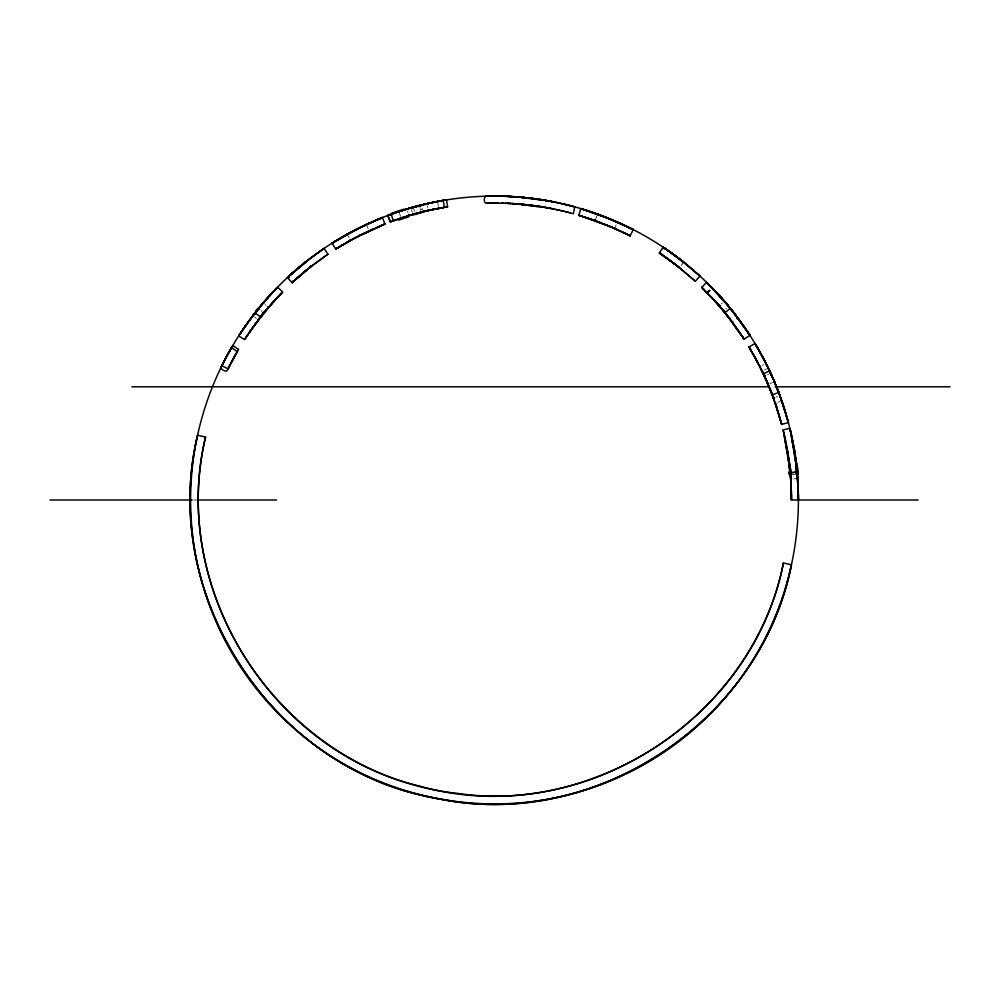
<?xml version="1.0" encoding="UTF-8"?>
<svg xmlns="http://www.w3.org/2000/svg" width="1000" height="1000" viewBox="0 0 1000 1000"><rect width="100%" height="100%" fill="white"/><g stroke="black" fill="none" stroke-linecap="round" stroke-linejoin="round"><path stroke-width="0.75" stroke-dasharray="5 3.75" d="M595.638 219.325L596.788 216.137M615.475 226.438L616.175 224.85M681.162 265.487L682.887 263.312M721.388 303.75L722.375 302.9M725.738 308.888L726.4 308.337M762.537 365.275L763.7 364.688M764.362 369.963L766.312 369.025M767.537 374.675L768.725 374.137M770.037 383.587L772.438 382.575M776.263 397.013L777.475 396.562M777.688 402.337L780.15 401.488M792.475 473.837L793.337 473.762M792.55 474.688L795.15 474.462M793.75 478.875L795.913 478.725M193.738 500L196.863 500M254.9 317.325L256.275 318.375M261.188 310.738L261.938 311.188M265.138 304.613L265.8 305.175M348.2 236.112L349.05 237.638M366.825 225.75L368.25 228.825M399.588 213.588L400.412 216.062M407.562 211.075L407.938 212.312M411.575 209.887L412.287 212.4M413.713 208.837L414.4 211.35M420.087 208.938L420.412 210.2M421.037 208.7L421.35 209.963M422.45 208.787L422.762 210.062M427.512 206.25L427.8 207.525M437.875 203.637L438.375 206.2"/><path stroke-width="1.5" d="M197.575 435.262C157.912 598.65 276.8 774.925 443.05 799.525C597.612 829.8 761.462 719.35 791.425 564.75L783.413 563C752.312 723.612 575.737 831.413 418.688 785.825C269.688 750 169.462 585.925 205.575 437.013L197.575 435.262C159.7 593.825 269.75 765.375 429.75 796.938C588.35 834.825 759.85 724.725 791.425 564.75M205.575 437.013C166.35 601.725 289.363 775.575 457.713 793.413C604.587 814.775 754.625 708.525 783.413 563M574.75 206.887L573.375 213.725L569.8 212.763M612.2 227.375L578.85 215.287L580.825 208.625L581.875 208.938M601.3 222.925L595.175 220.637L595.462 219.825M597.375 214.513L596.487 213.725M603.737 223.875L614.6 228.425L614.95 227.625M617.238 222.463L618.413 222.512M221.038 367.438C219.75 369 227.275 373.025 227.512 370.012M220.95 367.612L221.262 366.95M221.15 367.212L221.525 366.425M227.763 369.5L229 367M221.375 366.725L222.787 363.875M230.763 363.537L228.075 368.85L221.838 365.788L224.2 361.1M228.075 368.85L230.375 364.3M221.838 365.788L224.587 360.35M223.688 362.1L223.263 362.925L224.325 360.838M229.875 365.262L229.462 366.062L230.512 364.025M613.4 227.9L630.1 235.825L633.275 229.638L632.3 229.137M224.725 360.062L225.375 358.812M230.888 363.275L231.537 362.05M224.15 361.2L227.138 355.513M230.325 364.375L233.263 358.812M225.287 358.988L230.25 349.888M231.438 362.225L232.887 359.513M225.325 358.913L226.537 356.637M231.488 362.137L236.3 353.325M226.475 356.75L227.288 355.238M232.6 360.025L233.4 358.537M227.013 355.75L228.35 353.3M233.125 359.05L234.438 356.662M227.537 354.775L229.812 350.688M233.65 358.088L235.863 354.1M228.375 353.25L231.713 347.35M234.462 356.613L237.725 350.838M229.788 350.712L230.6 349.288M235.85 354.125L237.075 351.975M231.05 348.5L232.787 345.525L238.512 349.487M236.637 352.738L238.612 349.325M231.213 348.212L231.562 347.625L237.237 351.688M244.6 339.6L238.675 335.962M244.662 339.5L245.875 337.625M238.95 335.525L240.05 333.825M239.35 334.913L239.775 334.263M245.188 338.688L245.6 338.05M239.925 334.012L255.1 312.812A304.2 304.2 0 0 1 260.45 306.15L258.488 308.55L259.575 309.275M245.75 337.812L258.913 319.225M240.225 333.55L240.888 332.55M246.038 337.362L246.688 336.388M240.613 332.975L241.825 331.138M246.412 336.8L247.6 335M241.488 331.65L246.988 323.675M247.275 335.5L252.625 327.725M666.462 257.913L660.65 253.363M663.8 248.675L664.287 247.963L675.15 255.625M243.562 328.575L245.562 325.688M249.288 332.5L251.238 329.688M246.45 324.412L253.4 314.988M252.125 328.438L264.513 312.15M247.712 322.65L248.475 321.6M253.35 326.725L254.075 325.712M249.237 320.55L250.025 319.475M254.825 324.675L255.6 323.625M250.825 318.387L251.375 317.663M256.388 322.575L260.575 317.087A297.262 297.262 0 0 1 265.8 310.587L266.85 309.325M251.562 317.413L254.2 313.95M252.488 316.188L265.988 299.65A303.562 303.562 0 0 1 271.712 293.3A302.987 302.987 0 0 1 277.613 287.125L282.575 291.988A296.025 296.025 0 0 0 276.812 298.025L271.225 304.225A297.087 297.087 0 0 0 265.8 310.587L258.35 319.962M258.012 320.412L258.637 319.587M252.925 315.613L259.413 307.4M254.037 314.175L255.588 312.175L255.062 312.85M259.538 318.425L261.65 315.712M255.238 312.625L258.562 308.45M260.538 317.125L264.8 311.812M260.725 316.887L261.05 316.475A15.113 0.663 -51.2 0 1 262.587 314.65M255.675 312.062L256.2 311.4M683.487 262.575L671.725 253.125M256.725 310.738L257.25 310.087M262.162 315.075L262.675 314.425M258.312 308.762L268.45 296.875M263.888 312.925L266.188 310.113L265.625 310.8M259.637 307.125L260.512 306.075M265.3 311.2L265.863 310.512M266.475 309.788L273.625 301.525M264.225 312.5L282.575 291.988L276.812 298.025A296.675 296.675 0 0 0 271.225 304.225L265.8 310.587M260.988 305.512L261.525 304.862M260.812 305.725L277.613 287.125L265.988 299.65M267.6 308.438L268.45 307.438L267.462 306.588M262.562 303.625L263.163 302.925L263.825 303.488M269.35 295.887L277.613 287.125M274.5 300.55L282.575 291.988M660.4 253.725L677.862 266.425L695.337 281.275L700.037 276.15L684.45 262.787L668 250.5L670.4 252.188M721.55 298L706.6 282.362L701.75 287.337L716.35 302.625A23.775 1.475 49.8 0 1 717.75 304.288M707.237 292.825L709.712 290.387L707.237 292.825L707.688 293.3M297.875 277.475L292.113 282.7L287.375 277.613L293.275 272.262M302.825 273.188L292.113 282.7L303.788 272.387M299.325 267.062L287.375 277.613L289.525 275.625L288.375 276.688L289.25 277.65M292.113 282.7L294.212 280.763L293.087 281.8L292.5 281.163M287.375 277.613L302.863 264.137M288.375 276.688L307.013 261.375M293.087 281.8L298.562 276.863M290.6 274.65L293.9 271.712M295.262 279.812L311.038 266.5L310.5 265.812M291.7 273.663L307.45 260.487L324.05 248.4L327.95 254.163L311.725 265.963L296.337 278.837M299.05 276.438L307.587 269.262M295.113 270.65L302.038 264.812M299.675 275.9L306.438 270.188M712.775 298.675L710.612 296.363L719.425 305.462M724.025 301.475L722.938 299.587M295.675 270.163L303.212 263.863M720.55 305.438L719.562 306.288L701.75 287.337L706.237 291.8M724.5 302.038L722.65 299.25A26.15 2.087 50.3 0 1 724.262 300.938A29.425 2.788 50.5 0 1 725.888 302.787M300.55 266.038L306.75 261.038M722.7 309.988L723.388 310.825L724.137 310.363M728.413 306.675L731.838 310.2A18.9 1.125 52.3 0 1 732.712 311.288A20.787 1.3 52.4 0 1 733.6 312.387A21.15 1.4 52.4 0 1 734.45 313.463A19.5 1.363 52.4 0 1 735.25 314.513M307.238 269.538L305.025 271.35L311.038 266.5M748.475 333.125L749.938 335.363L744.1 339.125L724.925 312.7L730.312 308.312L731.625 309.938M303.012 264.012L304.387 262.913M307.387 269.413L308.738 268.337M304.25 263.012L305.562 261.962M308.6 268.438L309.887 267.413M305.15 262.3L324.05 248.4M309.475 267.738L327.95 254.163M739.762 332.587L729.725 318.762L730.413 318.238M734.55 315.062L735.238 314.525L733.8 312.675M728.325 316.962L732.15 321.95L732.837 321.425M736.663 318.562L737.55 317.575M348.65 241.337L335.737 249.05L332.025 243.175L332.95 242.587M336.65 248.475L335.513 248.688M363.812 225.637L332.025 243.175L348.325 233.562M332.025 243.175L356.613 229.188L382.388 217.537L384.95 224L358.6 235.975M383.95 224.4L384.95 224L359.762 235.375L335.737 249.05L353.638 238.588L370.15 230.35M333.888 242.013L334.825 241.425M337.562 247.913L338.475 247.35M335.763 240.85L339.525 238.588M339.387 246.788L343.062 244.562M768.25 384.95L760 367L749.025 347.038L754.975 343.462L755.713 344.688M343.325 236.375L353.038 231.038M346.775 242.4L351.662 239.662M349.575 240.812L356.275 237.188M349.5 232.925L367.238 224.037M352.812 239.037L384.95 224M355.412 229.8L382.388 217.537L381.362 217.95M755.938 359.2L759.812 366.637L760.6 366.25M765.638 363.713L767.85 367.225M766.587 381.075L762.4 370.9M767.487 368.45L768.138 367.788M365.025 225.062L382.388 217.537M765.562 375.588L764.375 376.125L766.012 379.75M770.3 373.413L770.938 373.762M368.237 223.575L370.238 222.662M371.125 229.9L373.075 229.013M374.263 220.9L378.312 219.188M377.013 227.288L380.962 225.613M763.913 375.125L768.438 384.263M773.637 382.062L774.663 382.25M379.325 218.775L380.35 218.35M381.962 225.2L382.95 224.8M771.762 392.463L767.812 383.913M777.425 390.262L774.212 381.2M769.938 389.025L772.225 394.888L778.725 392.425L777.138 388.325M390.375 214.488L387.7 215.487L390.637 221.812M387.738 215.475L390.188 221.975M388 215.375L389.113 214.963M390.425 221.887L392.762 221.025M390.725 221.775L391.512 221.475M389.425 214.85L390.462 214.462M391.825 221.363L392.837 221M774.625 397.612L773.4 398.062L767.325 382.75L767.588 383.387M779.525 395.825L780.987 398.625M390.163 214.575L391.25 214.175M392.55 221.1L393.6 220.725M391.35 214.137L393.212 220.863L398.45 219.013M393.212 220.863L406.163 216.5M391.875 213.95L392.388 213.775A22.2 0.7 -17.7 0 1 393.837 213.188M404.1 209.862L401.112 210.8A35.05 2.15 -15.6 0 0 398.875 211.537L390.838 214.325L396.213 212.438M393.113 213.512L399.1 211.462M395.412 220.062L401.275 218.062M777.4 409.75L775.638 403.05M781.388 401.062L781.45 399.938M398.4 211.7L401.112 210.8M400.6 218.287L400.825 217.3M400.6 210.975L406.662 209.075M402.738 217.587L408.663 215.725M402.15 210.475L403.713 209.975M404.35 217.062L405.85 216.588M404.725 209.662L411.425 207.675A15.163 0.775 -15.7 0 1 414.288 206.838L416.887 206.175M406.775 216.312L413.325 214.363A14.488 0.737 -15.7 0 1 416.15 213.525L420.95 212.3L420.737 211.462M404.862 209.625L407.85 208.725M406.912 216.262L409.825 215.387M406.012 209.275L409.725 208.162M408.025 215.925L412.537 214.587M408 208.675L409.35 208.275M409.975 215.338L411.3 214.95M409.812 208.137L410.975 207.8L411.213 208.637M410.087 208.062L411.662 207.613M412.188 207.463L410.737 207.875L423.013 204.625M414.075 214.15L412.663 214.55L420.913 212.312L412.013 214.737L412.887 214.488L412.65 213.65M411.275 207.725L414.5 206.825M415.737 213.688L413.325 214.363A17.562 1.087 -15.6 0 0 410.312 215.138M415.438 213.775L416.325 213.525M415.412 206.575L411.425 207.675A18.363 1.15 -15.6 0 0 408.363 208.475M413.625 207.062L429.787 203.075M416.938 206.163L413.363 207.587M418.713 212.887L414.988 213.45M415.763 206.475L417.575 206A20.062 1.375 -14.4 0 1 421.325 204.988A23.287 1.737 -14.5 0 1 425.037 204.088M417.562 213.188L431.262 209.862M777.825 411.075L781.65 424.375L788.375 422.6L788.012 421.238M417.8 205.938L418.762 205.688M418.113 205.863L419.188 205.588L419.438 206.412A26.55 1.212 -14.2 0 0 418.162 206.7M420.087 212.525L422.262 211.975M420.562 212.4L423.913 211.562L422.325 211.95M419.913 205.4L421.613 205.425M421.613 212.138L427.55 210.7M420.637 205.212L422.262 204.812M783.062 429.913L789.825 428.312M423.075 204.613L425.988 203.925M424.688 204.225L423.875 204.425L427.612 203.55M426.287 211L425.487 211.188L433.837 209.312M434.012 209.275L423.075 211.325M425.487 204.037L432.425 202.512M428.137 210.562L429.15 210.338M428 203.463L429.087 203.225M429.525 210.25L430.637 210M432.587 202.475L417.575 206A15.475 0.85 -14.4 0 0 415.462 206.475M430.312 202.95L430.988 202.812M431.788 209.75L432.438 209.613A33.013 1.887 -13.9 0 1 435.375 209.088M430.562 202.9L433.175 202.35M432.025 209.7L447.6 206.775L446.5 199.913L443.675 200.387M431.587 202.688L444.588 200.225M433.038 209.488L445.938 207.05M433.038 202.387L436.812 201.625M434.45 209.188L435.863 208.9M434.475 202.087L433.738 202.237L435.838 201.812M435.163 209.037L437.188 208.637M435.05 209.175A33.8 1.638 -13.5 0 1 437.725 208.637L438.125 208.45M437.788 201.438L436.337 201.725L442.962 200.5M437.663 208.538L439.588 208.175M437.7 201.462L438.338 201.337M438.913 201.225L440.662 200.912M440.075 208.075L441.9 207.75M439.862 201.05L441.138 200.825M441.112 207.887L442.075 207.712M441.737 200.712L442.65 200.562M442.95 207.562L443.738 207.425M443.425 207.475L444.137 207.35M441.975 200.675L444.8 200.188M444.837 207.237L445.737 207.087M444.237 200.287L446.5 199.913M445.387 207.138L447.6 206.775M790.438 470.725L791.25 489.025M796.488 470.125L797.4 475.438M790.85 481.138L790.175 472.575L797.1 471.938L794.4 450.9M796.375 473.488L797.262 473.738M796.438 474.35L797.312 474.275M791.575 479.025L790.713 479.087L790.55 476.975M488.8 196.15C483.45 193.425 482.688 204.325 487.113 203.137M487.1 203.15L488.525 203.113M488.925 203.1L489.85 203.088M488.363 196.163L489.738 196.137M489.25 196.15L490.775 196.125M489.375 203.1L490.863 203.075M490.25 196.125L496.05 196.1M490.337 203.075L496.012 203.05M491.337 196.112L500.175 196.15M491.413 203.062L503.413 203.188M131.9 386.8L768.9 386.8M775.138 386.8L950 386.8M50 500L192.175 500M198.425 500L276.55 500M918.138 500L791.45 500L791.312 490.85M495.3 196.1L498.45 196.125M495.387 203.05L496.763 203.062M496.875 203.062L498.363 203.075M500.075 196.15L507.863 196.4M501.763 196.188L503.525 196.238M501.587 203.137L510.475 203.487M505.35 196.3L510.85 196.537M505.2 203.25L507.55 203.337M508.113 196.412L508.888 196.438M507.8 203.35L508.55 203.388M508.45 196.425L509.338 196.462M508.125 203.363L509 203.412M509.137 196.45L511.238 196.562M508.8 203.4L512.812 203.612M510.288 196.513L513.488 196.7M509.925 203.45L519.312 204.088L518.325 204.013M511.112 196.562L513.237 196.675M512.762 196.65L519.9 197.162L518.888 197.087M512.35 203.588L513.837 203.688M513.112 196.675L518.413 197.05M512.688 203.612L519.663 204.125M514.225 196.737L517.888 197M513.775 203.675L517.35 203.938M515.05 196.8L515.988 196.863M514.587 203.738L515.5 203.8M517.537 196.975L520.25 197.2M519.325 197.113L522.35 197.387M518.75 204.05L521.712 204.3M519.513 197.138L528.375 198L521.213 197.275M518.925 204.062L523.975 204.525M520.95 197.25L522 197.35M520.337 204.175L527.6 204.9L520.6 204.2M521.675 197.325L523.875 197.525M523.038 197.45L524.075 197.55M522.375 204.363L523.4 204.462M523.5 197.488L524.675 197.6M525.138 197.65L526.2 197.763M524.425 204.562L525.475 204.675M525.85 197.725L529.462 198.125M525.125 204.638L529.8 205.162L527.45 204.887M528.225 197.975L530.625 198.263L529.412 198.113M531.812 198.4L530.55 198.25L543.55 200.087M530.962 205.3L529.725 205.15L542.438 206.95M531.65 198.388L532.987 198.55M530.8 205.275L532.112 205.45M533.837 198.663L532.75 198.525L536.013 198.95M532.95 205.55L531.875 205.413L535.062 205.837M534.163 198.7L535.325 198.863M533.263 205.6L534.4 205.75M534.938 198.8L538.138 199.25M534.012 205.7L537.15 206.137M536.487 199.013L539.862 199.513M535.525 205.9L538.825 206.375M537.087 199.1L540.225 199.562M536.112 205.987L539.188 206.438M539.175 199.4L541.538 199.762M538.162 206.275L540.462 206.637M540.825 199.65L541.763 199.8M539.763 206.525L540.688 206.663M542.25 199.875L541.25 199.725L545.775 200.463M541.163 206.737L540.188 206.588L548.575 208.012M544.4 200.225L543.212 200.037L547.85 200.825M543.275 207.087L542.112 206.9L544.487 207.288M546.812 200.637L545.062 200.338L548.337 200.912M545.612 207.488L543.913 207.2L547.1 207.75M547.513 200.763L548.188 200.888M546.312 207.613L546.962 207.725M547.962 200.837L552.812 201.75M546.75 207.688L547.587 207.838M547.725 200.8L549.837 201.188M547.788 207.875L550.487 208.375L548.45 208M549.425 201.112L550.513 201.312M548.175 207.938L549.237 208.137M549.712 201.163L555.5 202.288M551.462 201.488L552.413 201.675M550.15 208.312L551.2 208.512M550.35 208.35L559.15 210.175M553.062 201.8L559 203.025M551.725 208.612L554 209.075M557.175 202.638L564.487 204.275M555.75 209.438L557.438 209.8M559.05 210.15L562.888 211.038M562.238 203.75L566.65 204.788M560.688 210.525L564.288 211.375M563.8 204.112L568.513 205.25M563.6 211.2L566.812 211.988M567.263 204.938L571.175 205.938M565.6 211.688L570.288 212.887M569.075 205.4L570.2 205.675M567.375 212.138L568.475 212.413M570.638 205.8L572.8 206.363M572.725 206.35L573.987 206.675M588.062 218.175L578.85 215.287L579.875 215.588M631.312 228.637L607.537 217.913L580.825 208.625L614.95 221M578.85 215.287L598.5 221.863L615.575 228.863M580.825 208.625L590.25 211.588M582.925 209.25L585.025 209.9M580.9 215.9L582.95 216.537M586.075 210.225L595.45 213.363M583.975 216.85L593.15 219.913M591.3 211.938L603.8 216.438M589.087 218.525L611.337 227L630.1 235.825L629.15 235.338M594.163 220.275L595.175 220.637M597.525 214.1L621.413 223.875M606.287 217.413L633.275 229.638L619.412 222.963M616.188 221.525L617.413 222.062M614.6 228.425L628.188 234.85M616.562 229.3L618.513 230.188M622.413 224.338L623.413 224.8M619.487 230.637L620.462 231.088M624.4 225.263L633.275 229.638M621.438 231.55L630.1 235.825M665.588 248.837L663.15 247.2L659.3 252.975L666.988 258.288M661.675 254.587L659.3 252.975L672.025 261.962M664.287 247.963L680.2 259.438M671.025 252.638L663.15 247.2L676.175 256.388M667.663 258.775L675.95 264.938M672.325 253.562L681.388 260.363M668.263 259.2L677.113 265.837M671.025 261.212L664.038 256.212L679.425 267.663L673.275 262.9L675.6 264.675M679.837 259.163L677.5 257.387L683.763 262.225M252.825 315.75L253.663 316.075M257.663 319.438L258.5 319.775M254.638 313.387L255.662 314.188M259.438 317.125L260.125 317.663M255.1 312.812L260.575 317.087M681.25 260.262L682.513 261.238M676.988 265.738L678.213 266.7M682.15 260.963L700.037 276.15M677.862 266.425L695.337 281.275M263.212 312.375L263.962 312.825M707.763 283.5L708.913 284.637M702.887 288.45L704 289.562M706.6 282.362L728.975 306.675M712.325 288.087L714 289.825M707.337 292.938L709.525 295.212M713.45 289.25L714.562 290.413M714.725 290.587L716.525 292.5M709.688 295.375L712.475 298.35M717.887 293.962L715.512 291.413M716.413 292.375L717.575 293.625M715.675 291.588L728.9 306.588M718.662 294.8L720.163 296.462M713.538 299.5L715 301.112M720 296.275L721.413 297.863M714.837 300.938L716.225 302.475M721.15 297.55L722.212 298.762M715.962 302.175L717.013 303.363M722.875 299.513L724.35 301.2M717.65 304.088L719.087 305.738M717.712 304.163L722.125 309.3M725.675 302.738L727.45 304.837M720.387 307.25L723.612 311.087M727.325 304.7L733.012 311.675M722.038 309.212L726.413 314.55A18.113 1.075 52.3 0 1 727.262 315.587M728.037 305.55L730.163 308.125M723.388 310.825L724.775 312.512M729.788 307.663L730.6 308.663M724.4 312.062L725.2 313.038M724.925 312.7L726.2 314.288M730.975 309.125L731.825 310.188M725.575 313.5L726.4 314.538M730.312 308.312L749.938 335.363L736.787 316.55M729.1 317.95L717.425 303.837A25.125 1.938 50.3 0 1 719.025 305.538A28.163 2.587 50.5 0 1 720.55 307.288M732.925 311.575L735.5 314.875M729.725 318.762L726.012 314.037L729.987 319.1M735.387 314.725L736.162 315.725M729.875 318.962L730.625 319.95M737.712 317.775L731.4 309.662L742.438 324.275M731.237 320.75L744.1 339.125L742.663 336.938M738.512 318.85L745.5 328.675M732.925 323L741.95 335.85M743.213 325.363L747.738 332M746.25 329.775L749.938 335.363M740.487 333.675L744.1 339.125M755.275 357.962L749.025 347.038L749.737 348.237M761.375 354.637L754.975 343.462L766.213 363.875L774.938 382.912M749.025 347.038L752.85 353.6M754.975 343.462L758.9 350.175M756.438 345.925L757.887 348.4M750.45 349.45L751.862 351.863M758.587 349.637L760 352.137M752.55 353.075L753.925 355.513M759.85 351.863L764.45 360.412M753.775 355.25L758.275 363.612M347.15 234.213L347.575 234.975M350.1 239.537L350.525 240.287M760.688 353.387L769.6 370.875L763.312 373.825L759.137 365.3M754.6 356.737L759.188 365.4M762.062 355.9L766.025 363.525M759.812 366.637L761.6 370.262M767.712 366.938L772.962 378.288M761.462 369.975L765.1 377.725M769.075 369.762L775.163 383.462M770.212 372.2L771.438 374.862M771.175 374.275L771.637 375.312M764.837 377.15L765.3 378.175M770.7 373.225L772.362 376.938M772.038 376.188L776.8 387.475M765.688 379.025L768.525 385.588M773.487 379.513L773.938 380.562M767.113 382.262L767.55 383.3M773.7 380.012L778.625 392.163M768.037 384.438L768.737 386.125M774.837 382.675L775.275 383.725M768.425 385.35L768.85 386.388M767.962 384.263L770.337 390.05M776.05 385.613L776.375 386.425M769.613 388.225L770.95 391.575M777.412 389.038L776.6 386.975L779.925 395.675L777.275 388.663M770.675 390.887L774.438 400.938M770.8 391.213L772.125 394.625M778.725 392.425L783.15 404.95M772.225 394.888L776.55 407.125M779.412 394.275L788.375 422.6L784.45 409M772.9 396.7L781.65 424.375L779.587 416.912M774.887 402.225L775.225 403.188M782.25 402.262L785.125 411.163M775.675 404.5L778.475 413.2M781.8 400.925L784.025 407.638M398.913 211.525L399.188 212.35M783.587 406.3L786.5 415.775M776.975 408.438L779.812 417.7M408.562 214.4L408.938 215.65M786.263 414.963L788.375 422.6M787.262 418.5L787.65 419.862M780.575 420.363L780.938 421.7M781.3 423.038L781.65 424.375M420.188 205.325L420.5 206.588M789.837 428.4L790.163 429.7M783.138 430.225L783.288 430.85M783.162 430.312L783.4 431.3M790.225 429.963L794.488 451.4M783.45 431.562L787.625 452.5L790.475 476M790.362 430.562L796.787 468.688M783.6 432.163L789.862 469.4M426.925 203.713L427.125 204.55M428.275 209.638L428.475 210.487M438.612 207.475L438.775 208.325M443.2 200.463L444.375 207.312M794.575 451.938L794.887 453.925A45.475 5.812 84 0 1 795.362 457.85M787.862 453.963L788.012 454.988A43.712 5.45 84 0 1 788.487 458.825M794.963 454.412L798.188 488.775M788.088 455.45L790.175 472.537M795.3 456.688L796.1 462.638M788.413 457.675L789.2 463.488M796.625 467.225L796.875 469.55M789.712 467.962L789.95 470.25M797.013 471.05L797.438 475.9M790.1 471.712L790.337 474.338M790.312 474.025L790.537 476.712M797.1 471.938L797.788 480.688M797.425 475.688L798.15 487.713M790.5 476.238L791.213 487.987M797.487 476.438L797.65 478.6M797.575 477.55L798.4 500A303.9 303.9 0 0 1 342.55 763.188A303.9 303.9 0 0 1 342.55 236.812A303.9 303.9 0 0 1 798.4 500L798.4 498.25M790.638 478.062L791.363 492.688M797.887 482.45L798.375 496.262M790.95 482.85L791.425 496.35M798.213 489.462L798.4 500M791.275 489.712L791.45 500L791.45 498.288M798.263 490.637L798.312 492.512M798.35 494.738L798.4 498.137M791.4 494.85L791.45 498.175M522.125 197.738A52.013 8.45 6.8 0 1 538.987 199.737M521.388 204.638A49.713 7.875 6.7 0 1 537.837 206.588M521.5 204.65A49.713 7.862 6.9 0 1 537.925 206.625M240.675 332.663A27.175 0.887 -54.1 0 1 241.713 331.087M243.263 329.15A24.663 0.775 -54.2 0 1 244.425 327.45M244.288 327.638A23.3 0.95 -53.8 0 1 245.55 325.838M245.413 326.012A23.262 1.188 -53.4 0 1 246.775 324.075A24.537 1.512 -53.1 0 1 248.263 322.013A27.287 2.112 -52.8 0 1 249.862 319.9M249.963 319.875A31.862 3.038 -52.5 0 1 251.513 317.775A38.763 4.7 -52.3 0 1 252.7 316.212M255.562 323.975A30.488 2.825 -52.5 0 1 257.075 321.938M257.038 321.975A37.05 4.387 -52.3 0 1 258.225 320.412M255.438 324.025A26.175 1.988 -52.8 0 0 253.925 326.087A23.65 1.438 -53.1 0 0 252.425 328.137M251.112 329.988A22.55 1.125 -53.4 0 1 252.45 328.088M249.938 331.675A22.763 0.925 -53.8 0 1 251.175 329.9M249.15 332.875A24.288 0.737 -54.3 0 1 250.275 331.225M246.612 336.312A26.888 0.838 -54.2 0 1 247.638 334.762M256.312 310.225A24.812 2.712 -50.9 0 1 258.087 308.025M261.775 314.587A23.7 2.537 -50.9 0 1 263.512 312.425M255.362 312.35A17.825 1.062 -51 0 1 257.087 310.163M260.887 316.6A17.05 0.975 -51 0 1 262.55 314.5M257.675 310.25A23.675 1.45 -51 0 1 258.8 308.837M263.125 314.562A22.613 1.312 -51 0 1 264.212 313.225M255.775 312.087A15.8 0.688 -51.2 0 1 257.188 310.3M433.725 202.35A34.375 1.713 -13.5 0 1 436.475 201.8M430.938 202.925A33.8 1.975 -13.9 0 1 433.95 202.288A46.688 5.7 -14 0 1 436.188 201.838M428.013 203.525A30.95 2.087 -14.2 0 1 431.25 202.812M417 213.2A14.8 0.862 -14.4 0 1 419.087 212.638M419.25 212.688A19.163 1.3 -14.4 0 1 423 211.725A22.3 1.613 -14.4 0 1 426.575 210.875M430.438 210.075A30.488 1.988 -14.2 0 1 432.825 209.562M391.788 213.225A60.75 11.013 -14.8 0 1 403.775 209.188M398.638 220.15A58.475 8.662 -15.4 0 1 408.625 216.9M400.9 218.162A34.312 2.075 -15.5 0 1 403.05 217.463A28.45 1.663 -15.6 0 1 404.888 216.887M401 210.825A29.213 1.75 -15.6 0 1 402.775 210.263M411.737 208.25A34.162 2.725 -16.8 0 1 413.462 207.763M414.3 214.425A32.837 2.85 -17 0 1 416.15 213.912M413.9 207.288A22.837 1.113 -16.1 0 1 415.238 206.925M414.288 214.662A22.025 0.787 -15.8 0 1 415.262 214.4M398.9 211.637A26.113 1.363 -16.3 0 1 402.987 210.312M414.762 207.25A59.75 11.15 -14.6 0 1 416.6 206.762M436.062 201.925A54.062 7.113 -14.3 0 1 438.237 201.5M437.463 208.7A52.263 6.763 -14.3 0 1 439.588 208.287M435.175 209.188A45.012 5.3 -14 0 1 437.337 208.762M416.662 214.05A57.075 10.425 -14.6 0 1 418.438 213.575M399.338 218.612A25.4 1.462 -16.1 0 1 403.65 217.188M393.237 220.688A21.875 0.775 -17.4 0 1 394.588 220.188M723.75 310.562A47.45 8.062 50.9 0 1 725.275 312.413M724.4 301.337A24 1.75 49.9 0 0 722.962 299.688A24.712 1.575 49.8 0 0 721.562 298.113A24.137 1.338 49.6 0 0 720.2 296.575M717.763 304.312A23.025 1.613 49.9 0 1 719.15 305.912M727.513 304.713A38.6 4.95 50.8 0 1 728.238 305.6M725.888 302.575A34.112 3.987 50.7 0 1 727.537 304.525M721.275 297.575A23.863 1.55 50.1 0 1 722.738 299.237M719.85 296.025A22.438 1.188 49.8 0 1 721.263 297.587M718.475 294.525A21.825 0.938 49.4 0 1 719.812 295.988M716.725 292.587A22.312 0.787 49.1 0 1 718.037 293.988M718.962 295.212A22.413 1.062 49.3 0 1 720.263 296.65M715.075 301.288A23.325 1.25 49.6 0 1 716.413 302.775M713.75 299.788A21.8 1.025 49.3 0 1 715.025 301.2M711.75 297.45A21.938 0.762 49.1 0 1 713.025 298.825M713.325 299.188A21.3 0.9 49.4 0 1 714.625 300.613A21.75 1.137 49.8 0 1 716.05 302.188A23.012 1.475 50.1 0 1 717.487 303.788M720.55 307.2A32.175 3.525 50.7 0 1 722.062 308.988M722.113 308.863A38.237 5.15 50.8 0 1 723.637 310.7M728.1 316.588A19.462 1.312 52.4 0 1 729.775 318.725M730.75 308.75A16.225 0.825 52.2 0 1 731.663 309.887M725.275 313A15.6 0.8 52.2 0 1 726.188 314.125M727.288 315.663A19.887 1.188 52.3 0 1 728.138 316.737M797.638 467.413A75.275 19.562 84.7 0 1 798.075 471.85M790.625 468.175A71.975 18.238 84.7 0 1 791.062 472.5M796.8 470.1A48.775 7.725 84.3 0 0 796.363 465.95A47.162 6.925 84.3 0 0 795.85 461.912M789.45 466.737A46.6 7.188 84.3 0 1 789.875 470.788M796.762 463.137A61.45 12.95 84.6 0 1 797.262 467.5M795.987 458.975A52.838 9.237 84.4 0 1 796.55 463.263M795.288 454.85A47.838 7.1 84.1 0 1 795.888 459.062M794.638 450.538A43.113 5.438 83.7 0 1 795.3 454.675M793.913 446.688A39.65 4.037 83.2 0 1 794.575 450.588M793.863 446.5A37.55 3.062 82.6 0 0 793.188 442.837A36.8 2.35 81.9 0 0 792.475 439.438M791.75 435.925A37.188 1.75 81.1 0 1 792.375 438.862M791.038 432.7A35.337 1.188 80.3 0 1 791.562 435M790.4 430.112A35.163 0.737 79.4 0 1 790.763 431.562M792.15 439.988A35.487 0.737 79.3 0 1 792.663 442.475M792.375 441.625A37.5 1.262 80.2 0 1 792.913 444.35M792.625 443.038A39.1 1.963 81.2 0 1 793.15 445.825M792.987 444.762A41.95 2.975 82.2 0 1 793.538 447.812M793.475 447.163A43.6 3.925 83 0 1 794.112 450.825M794.025 451.012A44.65 4.725 83.5 0 1 794.625 454.825M795.337 457.887A46.05 6.288 84.1 0 1 795.875 461.9M789 462.725A45.113 6.525 84.3 0 1 789.475 466.725M788.45 458.888A44.138 5.888 84.1 0 1 788.962 462.788M787.237 451.712A43.113 4.575 83.5 0 1 787.837 455.513M786.65 448.2A42.337 3.775 83 0 1 787.275 451.812M786.188 446.4A40.975 2.8 82.2 0 1 786.712 449.363M785.8 444.075A38.45 1.913 81.3 0 1 786.312 446.825M785.4 441.763A37.138 1.288 80.4 0 1 785.95 444.525M785.6 442.912A35.438 0.688 79.2 0 1 786.075 445.262M783.625 431.65A35.312 0.725 79.4 0 1 783.962 433.013M784.262 434.325A35.2 1.137 80.3 0 1 784.775 436.575M784.938 437.312A36.725 1.675 81.1 0 1 785.537 440.188M785.65 440.737A36.087 2.25 81.9 0 1 786.3 443.988M786.35 444.188A36.538 2.913 82.6 0 1 787.013 447.75A38.338 3.812 83.2 0 1 787.712 451.7M787.763 451.625A41.487 5.125 83.7 0 1 788.413 455.675M788.4 455.875A45.875 6.675 84.1 0 1 788.988 460M789.087 459.913A50.575 8.65 84.4 0 1 789.625 464.1M789.812 464A58.762 12.1 84.6 0 1 790.3 468.25M798.112 471.6A57.575 11.838 85.1 0 1 798.35 474.2M791.175 472.238A55.038 11.162 85.1 0 1 791.4 474.8M795.438 471.488A60.613 10.65 84.9 0 1 795.625 473.537M788.662 472.113A57.938 9.963 84.9 0 1 788.85 474.137M797.2 469.25A39.2 5.438 85 0 1 797.45 471.763M796.787 466.85A30.375 3.188 84.9 0 1 797.05 469.338M796.7 466.975A25.95 2.125 84.7 0 0 796.425 464.538A22.387 1.475 84.4 0 0 796.125 462.212A20.137 1.062 84.1 0 0 795.812 459.963M795.512 457.762A18.938 0.787 83.8 0 1 795.8 459.837M795.738 460.387A18.5 0.775 83.7 0 1 795.987 462.35A20.987 1.175 84.1 0 1 796.225 464.35A24.9 1.812 84.4 0 1 796.45 466.6M796.388 466.675A30.612 2.812 84.6 0 1 796.625 468.875M796.35 469.075A40.663 4.9 84.8 0 1 796.562 471.225M789.488 469.75A38.85 4.625 84.8 0 1 789.7 471.863M789.45 467.512A29.25 2.575 84.6 0 1 789.675 469.637M789.55 467.337A23.85 1.688 84.4 0 0 789.3 465.188A20.188 1.113 84.1 0 0 789.075 463.113M788.863 461.637A17.9 0.7 83.7 0 1 789.1 463.488M788.637 458.913A18.438 0.725 83.8 0 1 788.913 460.9A19.462 0.988 84.1 0 1 789.2 463.062M789.225 462.95A21.525 1.412 84.4 0 1 789.513 465.288A24.863 2 84.7 0 1 789.788 467.738M789.875 467.6A29.025 2.988 84.9 0 1 790.125 470.025M790.263 469.95A37.45 5.112 85 0 1 790.512 472.4M419.9 213.375A25.562 1.137 -14.2 0 1 421.075 213.062"/></g></svg>
